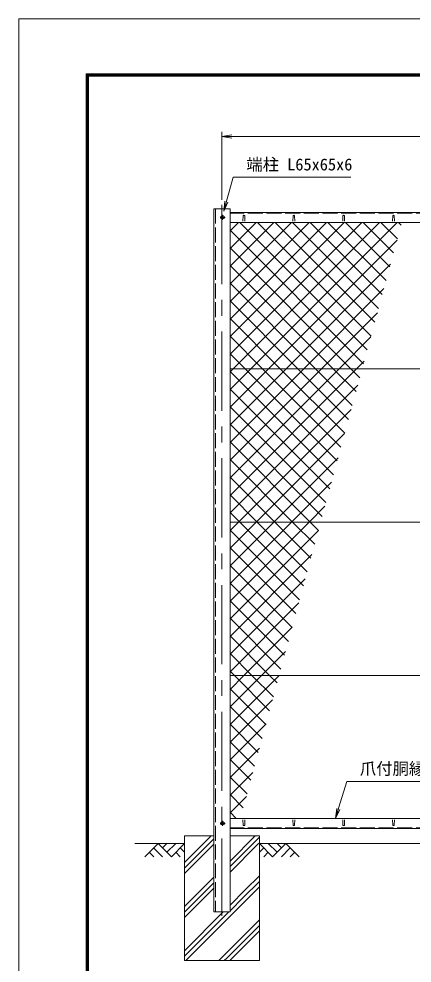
# Model space of a CAD drawing. Units: millimetres, scale not verified. Extents: x -4200 to 4200, y -2970 to 2970.
# Drawn here: x -4200 to -2622, y -816 to 2970 of the extents above; entities that cross this region are included whole.
import ezdxf
from ezdxf.enums import TextEntityAlignment as Align

# ---------------------------------------------------------------- set-up
doc = ezdxf.new("R2010")
doc.units = ezdxf.units.MM
doc.header["$LTSCALE"] = 10
doc.linetypes.add('DASHED', pattern=[7.5, 6, -1.5])
doc.linetypes.add('USER1', pattern=[50.8, 31.75, -6.35, 6.35, -6.35])
for name, color, linetype, lineweight in [('0-0_D-STR1', 1, 'Continuous', 18), ('0-1_D-BMK', 2, 'USER1', 13), ('0-2_D-STR-DIM', 7, 'Continuous', 13), ('0-3_D-STR3', 3, 'Continuous', 13), ('0-4_D-BGD', 7, 'Continuous', 18), ('0-5_D-STR4', 7, 'Continuous', 18), ('0-6_D-STR-TXT', 7, 'Continuous', 13), ('0-7_0', 7, 'Continuous', 18), ('0-9_D-STR2', 7, 'Continuous', 13), ('0-A_D-DCR-HCH', 7, 'Continuous', 13), ('0-B_D-TTL', 7, 'Continuous', 18)]:
    doc.layers.add(name, color=color, linetype=linetype, lineweight=lineweight)
doc.styles.add('ＭＳ ゴシック', font='')
doc.styles.get('ＭＳ ゴシック').set_extended_font_data('MS Gothic')

# ---------------------------------------------------------------- blocks, each defined once
blk = doc.blocks.new('_Open')
at = {"layer": '0-7_0'}
blk.add_line((-10, 1.667), (0, 0), dxfattribs=at)
blk.add_lwpolyline([(-10, -1.667), (0, 0), (-10, 0)], dxfattribs=at)

msp = doc.modelspace()

# ---------------------------------------------------------------- linework, layer by layer
at = {"layer": '0-0_D-STR1'}
for p, q in [((-3417.47, 2208.98), (-3417.47, -611.02)), ((-3352.47, 2208.98), (-3417.47, 2208.98)), ((-3352.47, -611.02), (-3352.47, 2208.98)), ((-1421.47, 2193.98), (-3352.47, 2193.98)), ((-3299.97, 2180.85), (-3300.72, 2159.35)), ((-3293.97, 2180.85), (-3293.22, 2159.35)), ((-3099.97, 2180.85), (-3100.72, 2159.35)), ((-3093.97, 2180.85), (-3093.22, 2159.35)), ((-2899.97, 2180.85), (-2900.72, 2159.35)), ((-2893.97, 2180.85), (-2893.22, 2159.35)), ((-2699.97, 2180.85), (-2700.72, 2159.35)), ((-2693.97, 2180.85), (-2693.22, 2159.35)), ((-3352.47, 2153.98), (-1421.47, 2153.98)), ((-3352.47, -236.02), (-1421.47, -236.02)), ((-3299.97, -262.89), (-3300.72, -241.39)), ((-3293.97, -262.89), (-3293.22, -241.39)), ((-3099.97, -262.89), (-3100.72, -241.39)), ((-3093.97, -262.89), (-3093.22, -241.39)), ((-2899.97, -262.89), (-2900.72, -241.39)), ((-2893.97, -262.89), (-2893.22, -241.39)), ((-2699.97, -262.89), (-2700.72, -241.39)), ((-2693.97, -262.89), (-2693.22, -241.39)), ((-1421.47, -276.02), (-3352.47, -276.02)), ((-3417.47, -611.02), (-3352.47, -611.02)), ((-3409.97, -611.02), (-3359.97, -611.02))]:
    msp.add_line(p, q, dxfattribs=at)
at = {"layer": '0-0_D-STR1', "linetype": 'DASHED'}
for p, q in [((-3411.47, 2208.98), (-3411.47, -611.02)), ((-1421.47, 2190.98), (-3352.47, 2190.98)), ((-1421.47, -273.02), (-3352.47, -273.02))]:
    msp.add_line(p, q, dxfattribs=at)
at = {"layer": '0-0_D-STR1'}
for centre, start, end in [((-3296.97, 2179.6), 22.61986, 157.38014), ((-3096.97, 2179.6), 22.61986, 157.38014), ((-2896.97, 2179.6), 22.61986, 157.38014), ((-2696.97, 2179.6), 22.61986, 157.38014), ((-3296.97, -261.64), 202.61986, 337.38014), ((-3096.97, -261.64), 202.61986, 337.38014), ((-2896.97, -261.64), 202.61986, 337.38014), ((-2696.97, -261.64), 202.61986, 337.38014)]:
    msp.add_arc(centre, 3.25, start, end, dxfattribs=at)
at = {"layer": '0-1_D-BMK'}
for p, q in [((-3384.97, 2223.98), (-3384.97, -626.02)), ((-3372.47, 2173.98), (-3392.47, 2173.98)), ((-3382.47, 2183.98), (-3382.47, 2163.98)), ((-3372.47, -256.02), (-3392.47, -256.02)), ((-3382.47, -246.02), (-3382.47, -266.02))]:
    msp.add_line(p, q, dxfattribs=at)
at = {"layer": '0-2_D-STR-DIM'}
for p, q in [((-3384.97, 2243.98), (-3384.97, 2517.76)), ((-3384.97, 2497.76), (-1384.97, 2497.76))]:
    msp.add_line(p, q, dxfattribs=at)
at = {"layer": '0-3_D-STR3'}
for p, q in [((-3382.47, 2181.49), (-3388.97, 2177.73)), ((-3388.97, 2177.73), (-3388.97, 2170.23)), ((-3388.97, 2170.23), (-3382.47, 2166.47)), ((-3375.97, 2177.73), (-3382.47, 2181.49)), ((-3382.47, 2166.47), (-3375.97, 2170.23)), ((-3375.97, 2170.23), (-3375.97, 2177.73)), ((-1421.47, 1567.23), (-3352.47, 1567.23)), ((-1421.47, 952.23), (-3352.47, 952.23)), ((-1421.47, 337.23), (-3352.47, 337.23)), ((-3382.47, -248.51), (-3388.97, -252.27)), ((-3388.97, -252.27), (-3388.97, -259.77)), ((-3388.97, -259.77), (-3382.47, -263.53)), ((-3375.97, -252.27), (-3382.47, -248.51)), ((-3382.47, -263.53), (-3375.97, -259.77)), ((-3375.97, -259.77), (-3375.97, -252.27))]:
    msp.add_line(p, q, dxfattribs=at)
for centre in [(-3382.47, 2173.98), (-3382.47, -256.02)]:
    msp.add_circle(centre, 6.25, dxfattribs=at)
at = {"layer": '0-4_D-BGD'}
for p, q in [((-3534.97, -336.02), (-3734.97, -336.02)), ((-1534.97, -336.02), (-3234.97, -336.02))]:
    msp.add_line(p, q, dxfattribs=at)
at = {"layer": '0-5_D-STR4'}
for p, q in [((-3534.97, -306.02), (-3534.97, -806.02)), ((-3417.47, -306.02), (-3534.97, -306.02)), ((-3234.97, -306.02), (-3352.47, -306.02)), ((-3234.97, -306.02), (-3234.97, -806.02)), ((-3234.97, -806.02), (-3534.97, -806.02))]:
    msp.add_line(p, q, dxfattribs=at)
at = {"layer": '0-6_D-STR-TXT'}
for points in [[(-2868.62, 2335.27), (-3339.6, 2335.27), (-3377.68, 2201)], [(-2185.85, -87.15), (-2883.73, -87.15), (-2929.09, -234.11)]]:
    msp.add_lwpolyline(points, dxfattribs=at)
at = {"layer": '0-9_D-STR2'}
for p, q in [((-3352.47, 2120.17), (-3318.66, 2153.98)), ((-3352.47, 2049.46), (-3247.95, 2153.98)), ((-3352.47, 1978.74), (-3177.24, 2153.98)), ((-3352.47, 1908.03), (-3106.53, 2153.98)), ((-3352.47, 1837.32), (-3035.82, 2153.98)), ((-3352.47, 1766.61), (-2965.11, 2153.98)), ((-3352.47, 1695.9), (-2894.4, 2153.98)), ((-3352.47, 1625.19), (-2823.69, 2153.98)), ((-2817.07, 1586.77), (-3352.47, 2122.17)), ((-3339.73, 1567.23), (-2752.98, 2153.98)), ((-2801.99, 1642.4), (-3313.57, 2153.98)), ((-3269.01, 1567.23), (-2682.26, 2153.98)), ((-2786.91, 1698.03), (-3242.86, 2153.98)), ((-2771.84, 1753.66), (-3172.15, 2153.98)), ((-2756.76, 1809.3), (-3101.44, 2153.98)), ((-2741.68, 1864.93), (-3030.73, 2153.98)), ((-2726.6, 1920.56), (-2960.02, 2153.98)), ((-2711.52, 1976.2), (-2889.31, 2153.98)), ((-2696.45, 2031.83), (-2818.6, 2153.98)), ((-2681.37, 2087.46), (-2747.89, 2153.98)), ((-2666.29, 2143.09), (-2677.18, 2153.98)), ((-3198.3, 1567.23), (-2682.59, 2082.94)), ((-2868.24, 1567.23), (-3352.47, 2051.46)), ((-2938.95, 1567.23), (-3352.47, 1980.75)), ((-3127.59, 1567.23), (-2708.88, 1985.94)), ((-3009.66, 1567.23), (-3352.47, 1910.04)), ((-3056.88, 1567.23), (-2735.17, 1888.94)), ((-3080.38, 1567.23), (-3352.47, 1839.33)), ((-2986.17, 1567.23), (-2761.46, 1791.94)), ((-3151.09, 1567.23), (-3352.47, 1768.62)), ((-3221.8, 1567.23), (-3352.47, 1697.91)), ((-2915.46, 1567.23), (-2787.75, 1694.94)), ((-3292.51, 1567.23), (-3352.47, 1627.2)), ((-2844.75, 1567.23), (-2814.04, 1597.94)), ((-3352.47, 1554.48), (-3339.73, 1567.23)), ((-3352.47, 1483.77), (-3269.01, 1567.23)), ((-3352.47, 1413.06), (-3198.3, 1567.23)), ((-3352.47, 1342.35), (-3127.59, 1567.23)), ((-3352.47, 1271.64), (-3056.88, 1567.23)), ((-3352.47, 1200.93), (-2986.17, 1567.23)), ((-3352.47, 1130.22), (-2915.46, 1567.23)), ((-3352.47, 1059.51), (-2844.75, 1567.23)), ((-2937.69, 1141.7), (-3352.47, 1556.49)), ((-2922.61, 1197.33), (-3292.51, 1567.23)), ((-2907.54, 1252.97), (-3221.8, 1567.23)), ((-2892.46, 1308.6), (-3151.09, 1567.23)), ((-2877.38, 1364.23), (-3080.38, 1567.23)), ((-2862.3, 1419.87), (-3009.66, 1567.23)), ((-2847.22, 1475.5), (-2938.95, 1567.23)), ((-2832.15, 1531.13), (-2868.24, 1567.23)), ((-3352.47, 988.8), (-2840.33, 1500.94)), ((-2952.77, 1086.07), (-3352.47, 1485.78)), ((-2967.85, 1030.44), (-3352.47, 1415.06)), ((-3318.33, 952.23), (-2866.62, 1403.94)), ((-2982.92, 974.8), (-3352.47, 1344.35)), ((-3247.62, 952.23), (-2892.91, 1306.94)), ((-3031.06, 952.23), (-3352.47, 1273.64)), ((-3101.77, 952.23), (-3352.47, 1202.93)), ((-3176.91, 952.23), (-2919.2, 1209.94)), ((-3172.48, 952.23), (-3352.47, 1132.22)), ((-3106.2, 952.23), (-2945.49, 1112.94)), ((-3243.19, 952.23), (-3352.47, 1061.51)), ((-3313.9, 952.23), (-3352.47, 990.8)), ((-3035.49, 952.23), (-2971.77, 1015.94)), ((-3352.47, 918.08), (-3318.33, 952.23)), ((-3352.47, 847.37), (-3247.62, 952.23)), ((-3352.47, 776.66), (-3176.91, 952.23)), ((-3352.47, 705.95), (-3106.2, 952.23)), ((-3352.47, 635.24), (-3035.49, 952.23)), ((-3058.31, 696.64), (-3313.9, 952.23)), ((-3043.23, 752.27), (-3243.19, 952.23)), ((-3028.16, 807.9), (-3172.48, 952.23)), ((-3013.08, 863.54), (-3101.77, 952.23)), ((-2998, 919.17), (-3031.06, 952.23)), ((-3073.39, 641.01), (-3352.47, 920.09)), ((-3352.47, 564.53), (-2998.06, 918.94)), ((-3088.47, 585.37), (-3352.47, 849.38)), ((-3352.47, 493.82), (-3024.35, 821.94)), ((-3103.55, 529.74), (-3352.47, 778.67)), ((-3352.47, 423.11), (-3050.64, 724.94)), ((-3118.62, 474.11), (-3352.47, 707.96)), ((-3133.7, 418.47), (-3352.47, 637.25)), ((-3352.47, 352.4), (-3076.93, 627.94)), ((-3148.78, 362.84), (-3352.47, 566.54)), ((-3296.93, 337.23), (-3103.22, 530.94)), ((-3193.88, 337.23), (-3352.47, 495.83)), ((-3264.59, 337.23), (-3352.47, 425.12)), ((-3226.22, 337.23), (-3129.51, 433.94)), ((-3335.3, 337.23), (-3352.47, 354.4)), ((-3352.47, 281.69), (-3296.93, 337.23)), ((-3352.47, 210.98), (-3226.22, 337.23)), ((-3352.47, 140.27), (-3155.8, 336.94)), ((-3194.01, 195.94), (-3335.3, 337.23)), ((-3178.93, 251.58), (-3264.59, 337.23)), ((-3163.86, 307.21), (-3193.88, 337.23)), ((-3209.09, 140.31), (-3352.47, 283.69)), ((-3352.47, 69.56), (-3182.09, 239.94)), ((-3224.17, 84.68), (-3352.47, 212.98)), ((-3352.47, -1.15), (-3208.38, 142.94)), ((-3239.25, 29.04), (-3352.47, 142.27)), ((-3254.32, -26.59), (-3352.47, 71.56)), ((-3352.47, -71.86), (-3234.67, 45.94)), ((-3269.4, -82.22), (-3352.47, 0.85)), ((-3352.47, -142.58), (-3260.95, -51.06)), ((-3284.48, -137.86), (-3352.47, -69.86)), ((-3299.56, -193.49), (-3352.47, -140.57)), ((-3352.47, -213.29), (-3287.24, -148.06)), ((-3327.74, -236.02), (-3352.47, -211.28))]:
    msp.add_line(p, q, dxfattribs=at)
at = {"layer": '0-A_D-DCR-HCH'}
for p, q in [((-3641.4, -336.02), (-3694.61, -389.23)), ((-3641.4, -336.02), (-3588.19, -389.23)), ((-3623.66, -353.76), (-3605.92, -336.02)), ((-3605.92, -371.5), (-3570.45, -336.02)), ((-3588.19, -389.23), (-3534.97, -336.02)), ((-3534.97, -412.68), (-3428.31, -306.02)), ((-3534.97, -434.78), (-3417.47, -317.28)), ((-3534.97, -456.88), (-3417.47, -339.38)), ((-3352.47, -406.96), (-3251.53, -306.02)), ((-3352.47, -429.06), (-3234.97, -311.56)), ((-3181.76, -389.23), (-3234.97, -336.02)), ((-3164.03, -371.5), (-3199.5, -336.02)), ((-3128.55, -336.02), (-3181.76, -389.23)), ((-3146.2, -353.85), (-3164.03, -336.02)), ((-3128.55, -336.02), (-3075.34, -389.23)), ((-3676.87, -371.5), (-3659.05, -389.23)), ((-3659.14, -353.76), (-3623.5, -389.23)), ((-3570.45, -371.5), (-3552.63, -389.23)), ((-3552.71, -353.76), (-3534.97, -371.41)), ((-3217.24, -353.76), (-3234.97, -371.41)), ((-3199.5, -371.5), (-3217.32, -389.23)), ((-3110.81, -353.76), (-3146.45, -389.23)), ((-3093.08, -371.5), (-3110.89, -389.23)), ((-3534.97, -589.46), (-3417.47, -471.96)), ((-3534.97, -611.56), (-3417.47, -494.06)), ((-3534.97, -633.65), (-3417.47, -516.15)), ((-3534.97, -788.33), (-3357.66, -611.02)), ((-3534.97, -766.24), (-3379.76, -611.02)), ((-3353.79, -806.02), (-3234.97, -687.21))]:
    msp.add_line(p, q, dxfattribs=at)
for points in [[(-3352.47, -451.15), (-3242.29, -340.97), (-3234.97, -333.65)], [(-3352.47, -583.74), (-3291.58, -522.84), (-3234.97, -466.24)], [(-3352.47, -605.83), (-3299.8, -553.16), (-3234.97, -488.33)], [(-3530.56, -806.02), (-3308.01, -583.47), (-3234.97, -510.43)], [(-3397.98, -806.02), (-3357.3, -765.34), (-3234.97, -643.01)], [(-3375.88, -806.02), (-3365.52, -795.65), (-3234.97, -665.11)]]:
    msp.add_lwpolyline(points, dxfattribs=at)
at = {"layer": '0-B_D-TTL', "color": 2}
msp.add_lwpolyline([(-4200, 2970), (4200, 2970), (4200, -2970), (-4200, -2970)], close=True, dxfattribs=at)
at = {"layer": '0-B_D-TTL'}
for points in [[(-3930, 2750), (3930, 2750), (3930, -2750), (-3930, -2750)], [(-3927.5, 2747.5), (3927.5, 2747.5), (3927.5, -2747.5), (-3927.5, -2747.5)], [(-3925, 2745), (3925, 2745), (3925, -2745), (-3925, -2745)], [(-3922.5, 2742.5), (3922.5, 2742.5), (3922.5, -2742.5), (-3922.5, -2742.5)], [(-3920, 2740), (3920, 2740), (3920, -2740), (-3920, -2740)]]:
    msp.add_lwpolyline(points, close=True, dxfattribs=at)

# ---------------------------------------------------------------- block references
at = {"layer": '0-2_D-STR-DIM', "xscale": 4, "yscale": 4, "rotation": 180}
msp.add_blockref('_Open', (-3384.97, 2497.76), dxfattribs=at)
at = {"layer": '0-6_D-STR-TXT', "xscale": 4, "yscale": 4}
for p, rotation in [((-3378.23, 2199.07), 254.16392), ((-2929.68, -236.02), 252.84683)]:
    msp.add_blockref('_Open', p, dxfattribs=dict(at, rotation=rotation))

# ---------------------------------------------------------------- texts
at = {"layer": '0-6_D-STR-TXT', "style": 'ＭＳ ゴシック'}
for s, p in [('端柱 L65x65x6', (-3287.4, 2347.85)), ('爪付胴縁 R付L40x40x3', (-2831.79, -74.57))]:
    msp.add_text(s, height=48.09, dxfattribs=at).set_placement(p, align=Align.BOTTOM_LEFT)

doc.saveas('drawing.dxf')
